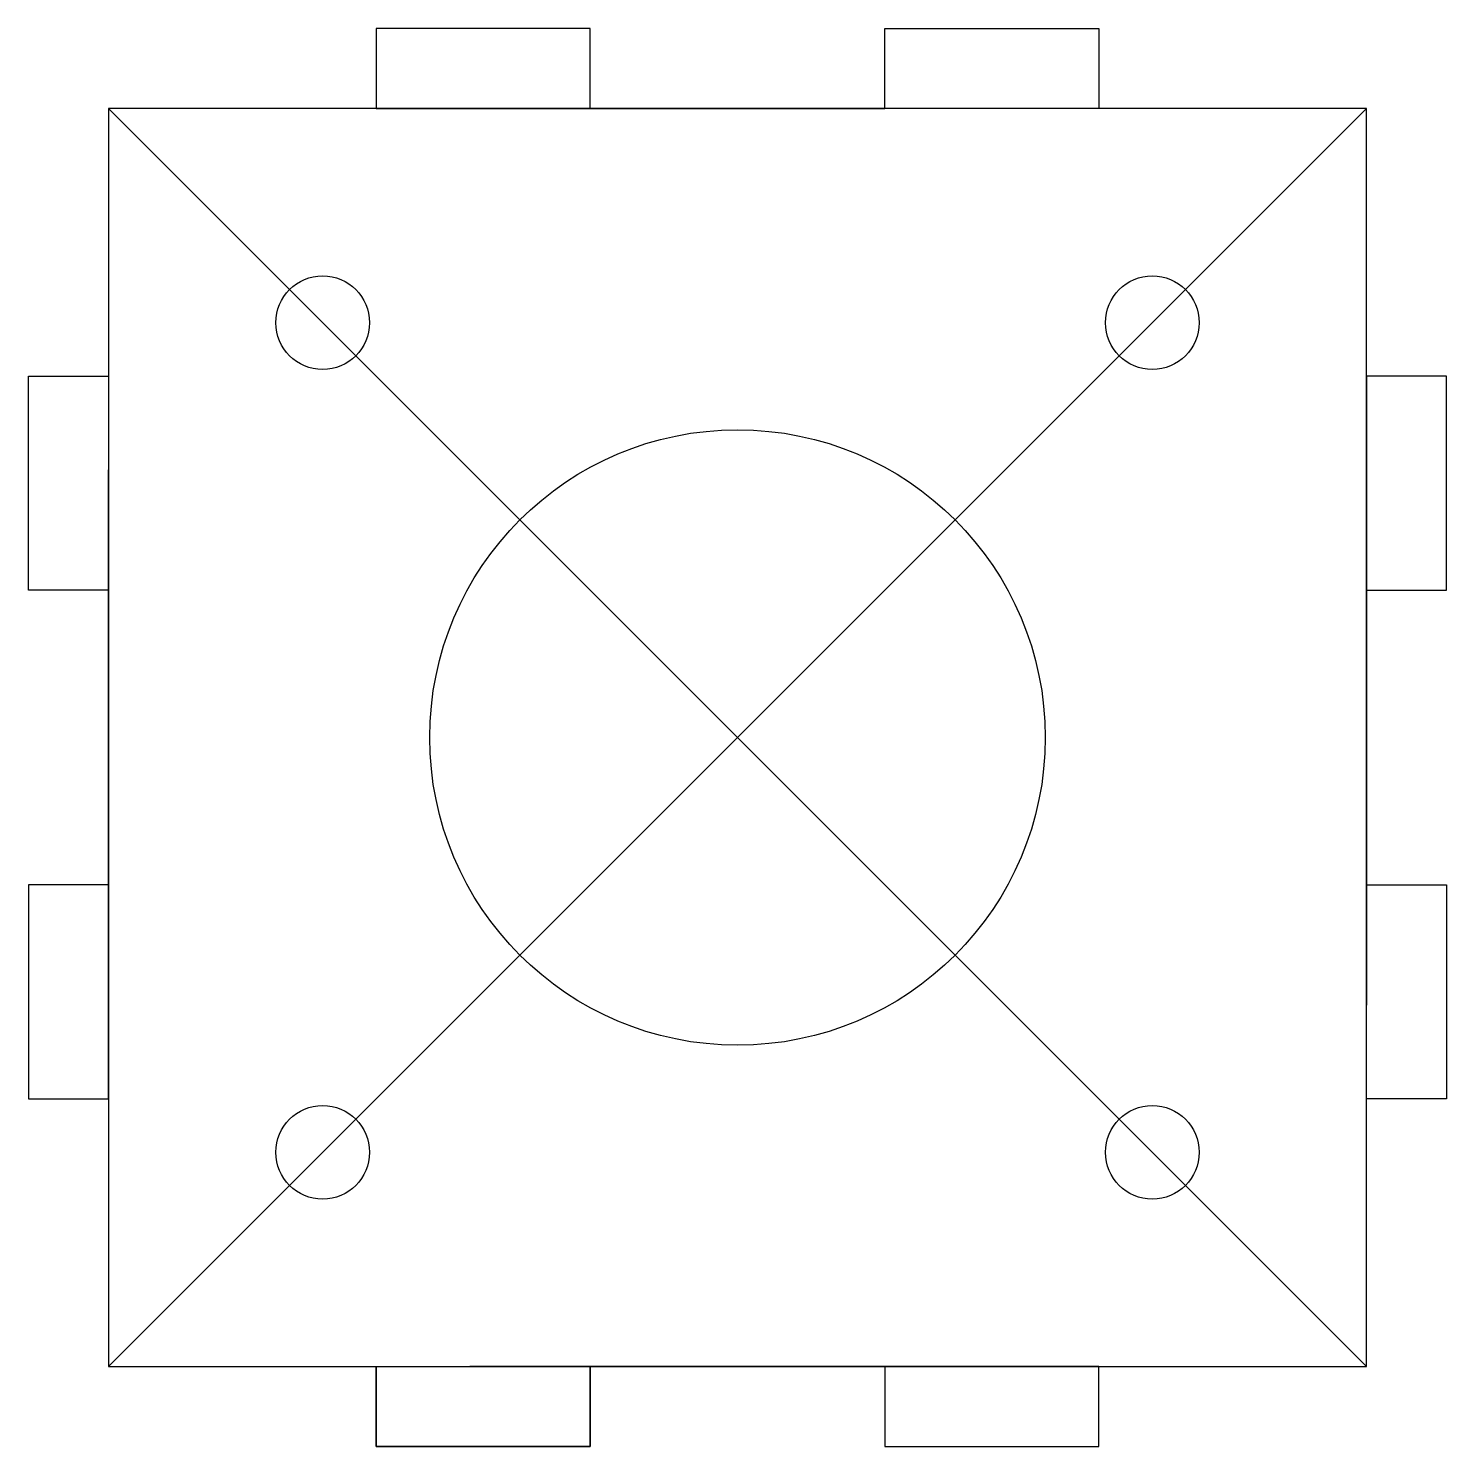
# Model space of a CAD drawing. Header units: millimetres. Extents: x -3 to 50, y -3 to 50.
import ezdxf

# ---------------------------------------------------------------- set-up
doc = ezdxf.new("R2010")
doc.units = ezdxf.units.MM
doc.layers.get('0').update_dxf_attribs({"linetype": 'CONTINUOUS'})

msp = doc.modelspace()

# ---------------------------------------------------------------- linework, layer by layer
for p, q in [((18, 50), (10, 50)), ((10, 50), (10, 47)), ((18, 47), (18, 50)), ((29, 47), (29, 50)), ((29, 50), (37, 50)), ((37, 50), (37, 47)), ((47, 47), (0, 47)), ((0, 47), (0, 0)), ((0, 47), (47, 0)), ((47, 47), (0, 0)), ((10, 47), (0, 47)), ((0, 47), (0, 37)), ((10, 47), (18, 47)), ((18, 47), (29, 47)), ((37, 47), (29, 47)), ((47, 47), (37, 47)), ((47, 0), (47, 47)), ((47, 23.5), (47, 47)), ((47, 37), (47, 47)), ((-3, 29), (-3, 37)), ((-3, 37), (0, 37)), ((0, 37), (0, 29)), ((50, 37), (47, 37)), ((47, 37), (47, 29)), ((50, 29), (50, 37)), ((0, 13.5), (0, 33.5)), ((47, 33.5), (47, 13.5)), ((0, 29), (-3, 29)), ((0, 29), (0, 18)), ((47, 29), (50, 29)), ((47, 18), (47, 29)), ((-3, 18), (-3, 10)), ((0, 18), (-3, 18)), ((0, 10), (0, 18)), ((47, 18), (50, 18)), ((47, 10), (47, 18)), ((50, 18), (50, 10)), ((-3, 10), (0, 10)), ((0, 10), (0, 0)), ((50, 10), (47, 10)), ((47, 0), (47, 10)), ((0, 0), (47, 0)), ((0, 0), (23.5, 0)), ((0, 0), (10, 0)), ((37, 0), (47, 0)), ((10, 0), (18, 0)), ((10, -3), (10, 0)), ((10, 0), (10, -3)), ((33.5, 0), (13.5, 0)), ((18, 0), (18, -3)), ((18, 0), (29, 0)), ((18, -3), (18, 0)), ((37, 0), (29, 0)), ((29, 0), (29, -3)), ((29, 0), (29, -3)), ((37, -3), (37, 0)), ((37, -3), (37, 0)), ((18, -3), (10, -3)), ((10, -3), (18, -3)), ((29, -3), (37, -3)), ((29, -3), (37, -3))]:
    msp.add_line(p, q)
for centre, radius in [((8, 39), 1.75), ((39, 39), 1.75), ((23.5, 23.5), 11.5), ((8, 8), 1.75), ((39, 8), 1.75)]:
    msp.add_circle(centre, radius)

doc.saveas('drawing.dxf')
